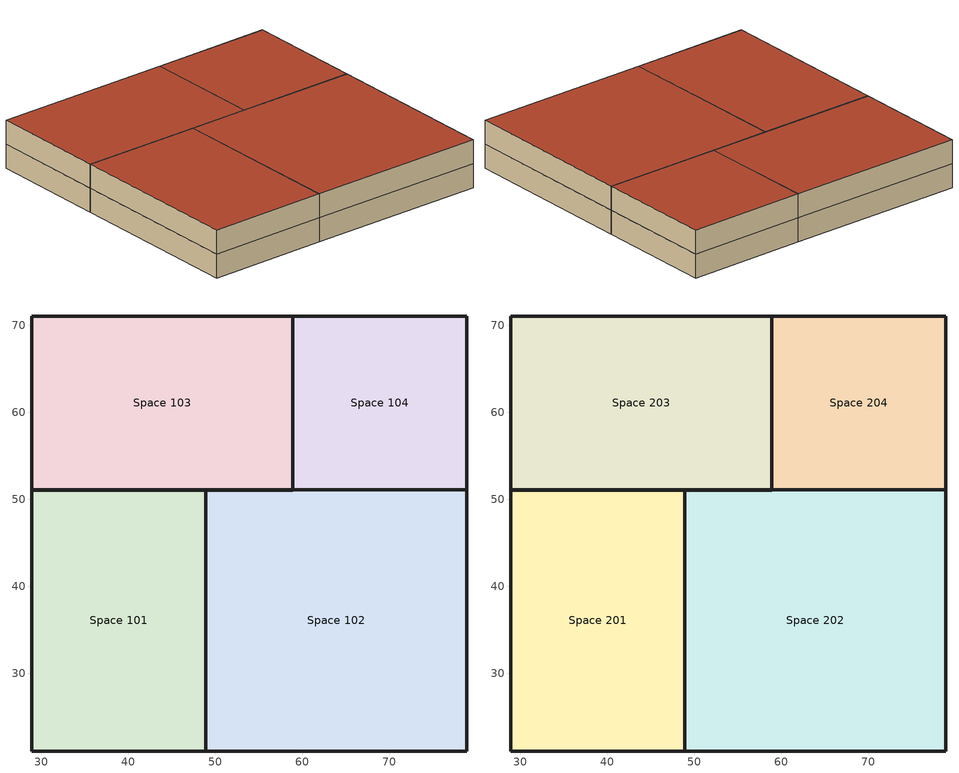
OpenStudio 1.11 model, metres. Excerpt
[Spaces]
Space 101
 floor ground: 48.92,51.07 48.92,21.07 28.92,21.07 28.92,51.07 z0
 wall outside: 28.92,51.07 28.92,21.07 48.92,21.07 48.92,51.07 28.92,51.07 z0:4
 roof outside: 48.92,21.07 48.92,51.07 28.92,51.07 28.92,21.07 z4
Space 102
 floor ground: 78.92,51.07 78.92,21.07 48.92,21.07 48.92,51.07 z0
 wall outside: 48.92,51.07 48.92,21.07 78.92,21.07 78.92,51.07 58.92,51.07 48.92,51.07 z0:4
 roof outside: 78.92,21.07 78.92,51.07 48.92,51.07 48.92,21.07 z4
Space 103
 floor ground: 58.92,71.07 58.92,51.07 28.92,51.07 28.92,71.07 z0
 wall outside: 58.92,71.07 28.92,71.07 28.92,51.07 48.92,51.07 58.92,51.07 58.92,56.07 58.92,71.07 z0:4
 roof outside: 58.92,51.07 58.92,71.07 28.92,71.07 28.92,51.07 z4
Space 104
 floor ground: 78.92,71.07 78.92,51.07 58.92,51.07 58.92,71.07 z0
 wall outside: 58.92,51.07 78.92,51.07 78.92,71.07 58.92,71.07 58.92,56.07 58.92,51.07 z0:4
 roof outside: 78.92,51.07 78.92,71.07 58.92,71.07 58.92,51.07 z4
Space 201
 floor ground: 48.92,51.07 48.92,21.07 28.92,21.07 28.92,51.07 z4
 wall outside: 28.92,51.07 28.92,21.07 48.92,21.07 48.92,51.07 28.92,51.07 z4:8
 roof outside: 48.92,21.07 48.92,51.07 28.92,51.07 28.92,21.07 z8
Space 202
 floor ground: 78.92,51.07 78.92,21.07 48.92,21.07 48.92,51.07 z4
 wall outside: 48.92,51.07 48.92,21.07 78.92,21.07 78.92,51.07 58.92,51.07 48.92,51.07 z4:8
 roof outside: 78.92,21.07 78.92,51.07 48.92,51.07 48.92,21.07 z8
Space 203
 floor ground: 58.92,71.07 58.92,51.07 28.92,51.07 28.92,71.07 z4
 wall outside: 58.92,71.07 28.92,71.07 28.92,51.07 48.92,51.07 58.92,51.07 58.92,56.07 58.92,71.07 z4:8
 roof outside: 58.92,51.07 58.92,71.07 28.92,71.07 28.92,51.07 z8
Space 204
 floor ground: 78.92,71.07 78.92,51.07 58.92,51.07 58.92,71.07 z4
 wall outside: 58.92,51.07 78.92,51.07 78.92,71.07 58.92,71.07 58.92,56.07 58.92,51.07 z4:8
 roof outside: 78.92,51.07 78.92,71.07 58.92,71.07 58.92,51.07 z8
[Building]
Building 1: Space Type=189.1-2009 - Office - OpenOffice - CZ4-8; Default Construction Set=189.1-2009 - CZ5 - Office
[Site]
Rio De Janeiroo-GaleãoJobim I: Latitude {deg}=-22.83; Longitude {deg}=-43.25; Time Zone {hr}=-3; Elevation {m}=5
[ClimateZones]
Climate Zone Institution Name 1=ASHRAE; Climate Zone Document Name 1=ANSI/ASHRAE Standard 169; Climate Zone Document Year 1=2006; Climate Zone Institution Name 2=CEC; Climate Zone Document Name 2=California Climate Zone Descriptions; Climate Zone Document Year 2=1995
[SizingPeriod:DesignDay] Barometric Pressure {Pa}=101265; Sky Clearness=0; Rain Indicator=0; Snow Indicator=0; Day of Month=21; Daylight Saving Time Indicator=0; Dry-Bulb Temperature Range Modifier Type=DefaultMultipliers
Name | Maximum Dry-Bulb Temperature {C} | Daily Dry-Bulb Temperature Range {deltaC} | Humidity Indicating Conditions at Maximum Dry-Bulb | Wind Speed {m/s} | Wind Direction {deg} | Month | Day Type | Humidity Indicating Type | Solar Model Indicator | ASHRAE Taub | ASHRAE Taud
Rio De Janeiroo-GaleãoJobim Ann Clg .4% Condns Enth=>MDB | 32.9 | 9.1 | 89600 | 3.8 | 150 | 2 | SummerDesignDay | Enthalpy | ASHRAETau | 0.419 | 2.584
Rio De Janeiroo-GaleãoJobim Ann Clg .4% Condns DP=>MDB | 30.1 | 9.1 | 27.1 | 3.8 | 150 | 2 | SummerDesignDay | Dewpoint | ASHRAETau | 0.419 | 2.584
Rio De Janeiroo-GaleãoJobim Ann Hum_n 99.6% Condns DP=>MCDB | 23.2 | 0 | 10 | 1.2 | 350 | 7 | WinterDesignDay | Dewpoint | ASHRAEClearSky
Rio De Janeiroo-GaleãoJobim Ann Htg Wind 99.6% Condns WS=>MCDB | 23.8 | 0 | 23.8 | 8.5 | 350 | 7 | WinterDesignDay | Wetbulb | ASHRAEClearSky
[DefaultConstructionSet] Interior Partition Construction=Interior Partition
Name | Default Exterior Surface Constructions | Default Interior Surface Constructions | Default Ground Contact Surface Constructions | Default Exterior SubSurface Constructions | Default Interior SubSurface Constructions
189.1-2009 - CZ1 - Office | Default Surface Constructions 1 | Default Surface Constructions 2 | Default Surface Constructions 3 | Default Sub Surface Constructions 1 | Default Sub Surface Constructions 2
189.1-2009 - CZ5 - Office | Default Surface Constructions 13 | Default Surface Constructions 14 | Default Surface Constructions 15 | Default Sub Surface Constructions 9 | Default Sub Surface Constructions 10
[DefaultSurfaceConstructions]
Name | Floor Construction | Wall Construction | Roof Ceiling Construction
Default Surface Constructions 1 | ExtSlabCarpet 4in ClimateZone 1-8 | ASHRAE 189.1-2009 ExtWall Mass ClimateZone 1 | ASHRAE 189.1-2009 ExtRoof IEAD ClimateZone 1
Default Surface Constructions 2; Default Surface Constructions 14 | Interior Floor | Interior Wall | Interior Ceiling
Default Surface Constructions 3; Default Surface Constructions 15 | ExtSlabCarpet 4in ClimateZone 1-8 | ExtSlabCarpet 4in ClimateZone 1-8 | ExtSlabCarpet 4in ClimateZone 1-8
Default Surface Constructions 13 | ExtSlabCarpet 4in ClimateZone 1-8 | ASHRAE 189.1-2009 ExtWall Mass ClimateZone 5 | ASHRAE 189.1-2009 ExtRoof IEAD ClimateZone 2-5
[Construction]
ExtSlabCarpet 4in ClimateZone 1-8: MAT-CC05 4 HW CONCRETE, CP02 CARPET PAD
ASHRAE 189.1-2009 ExtWall Mass ClimateZone 1: 1IN Stucco, 8IN Concrete HW, Wall Insulation [31], 1/2IN Gypsum
ASHRAE 189.1-2009 ExtRoof IEAD ClimateZone 1: Roof Membrane, Roof Insulation [18], Metal Decking
Interior Floor: F16 Acoustic tile, F05 Ceiling air space resistance, M11 100mm lightweight concrete
Interior Wall: G01a 19mm gypsum board, F04 Wall air space resistance, G01a 19mm gypsum board
Interior Ceiling: M11 100mm lightweight concrete, F05 Ceiling air space resistance, F16 Acoustic tile
ASHRAE 189.1-2009 ExtWindow ClimateZone 1: Theoretical Glass [167]
Exterior Door: F08 Metal surface, I01 25mm insulation board
Interior Window: Clear 3mm
Interior Door; Interior Partition: G05 25mm wood
ASHRAE 189.1-2009 ExtRoof IEAD ClimateZone 2-5: Roof Membrane, Roof Insulation [21], Metal Decking
ASHRAE 189.1-2009 ExtWindow ClimateZone 4-5: Theoretical Glass [207]
ASHRAE 189.1-2009 ExtWall Mass ClimateZone 5: 1IN Stucco, 8IN Concrete HW, Wall Insulation [40], 1/2IN Gypsum
[Material] Thermal Absorptance=0.9
Name | Roughness | Thickness {m} | Conductivity {W/m-K} | Density {kg/m3} | Specific Heat {J/kg-K} | Solar Absorptance | Visible Absorptance
MAT-CC05 4 HW CONCRETE | Rough | 0.1016 | 1.311 | 2240 | 836.8 | 0.85 | 0.85
1IN Stucco | Smooth | 0.0253 | 0.6918 | 1858 | 837 | 0.92 | 0.92
8IN Concrete HW | MediumRough | 0.2033 | 1.7296 | 2243 | 837 | 0.65 | 0.65
Wall Insulation [31] | MediumRough | 0.0337 | 0.0432 | 91 | 837 | 0.5 | 0.5
1/2IN Gypsum | Smooth | 0.0127 | 0.16 | 784.9 | 830 | 0.4 | 0.4
Roof Membrane | VeryRough | 0.0095 | 0.16 | 1121.29 | 1460 | 0.7 | 0.7
Roof Insulation [18] | MediumRough | 0.1693 | 0.049 | 265 | 836.8 | 0.7 | 0.7
Metal Decking | MediumSmooth | 0.0015 | 45.006 | 7680 | 418.4 | 0.6 | 0.6
F16 Acoustic tile | MediumSmooth | 0.0191 | 0.06 | 368 | 590 | 0.3 | 0.3
M11 100mm lightweight concrete | MediumRough | 0.1016 | 0.53 | 1280 | 840 | 0.5 | 0.5
G01a 19mm gypsum board | MediumSmooth | 0.019 | 0.16 | 800 | 1090 | 0.4 | 0.4
F08 Metal surface | Smooth | 0.0008 | 45.28 | 7824 | 500 | 0.7 | 0.7
I01 25mm insulation board | MediumRough | 0.0254 | 0.03 | 43 | 1210 | 0.6 | 0.6
G05 25mm wood | MediumSmooth | 0.0254 | 0.15 | 608 | 1630 | 0.5 | 0.5
Roof Insulation [21] | MediumRough | 0.2105 | 0.049 | 265 | 836.8 | 0.7 | 0.7
Wall Insulation [40] | MediumRough | 0.0794 | 0.0432 | 91 | 837 | 0.5 | 0.5
[Material:NoMass]
CP02 CARPET PAD: Roughness=Smooth; Thermal Resistance {m2-K/W}=0.1; Thermal Absorptance=0.9; Solar Absorptance=0.8; Visible Absorptance=0.8
[Material:AirGap]
Name | Thermal Resistance {m2-K/W}
F05 Ceiling air space resistance | 0.18
F04 Wall air space resistance | 0.15
[DefaultSubSurfaceConstructions]
Name | Fixed Window Construction | Operable Window Construction | Door Construction | Tubular Daylight Dome Construction | Tubular Daylight Diffuser Construction
Default Sub Surface Constructions 1 | ASHRAE 189.1-2009 ExtWindow ClimateZone 1 | ASHRAE 189.1-2009 ExtWindow ClimateZone 1 | Exterior Door | Interior Window | Interior Window
Default Sub Surface Constructions 2; Default Sub Surface Constructions 10 | Interior Window | Interior Window | Interior Door
Default Sub Surface Constructions 9 | ASHRAE 189.1-2009 ExtWindow ClimateZone 4-5 | ASHRAE 189.1-2009 ExtWindow ClimateZone 4-5 | Exterior Door | Interior Window | Interior Window
[WindowMaterial:Glazing] Optical Data Type=SpectralAverage; Thickness {m}=0.003; Back Side Solar Reflectance at Normal Incidence=0; Back Side Visible Reflectance at Normal Incidence=0; Infrared Transmittance at Normal Incidence=0; Dirt Correction Factor for Solar and Visible Transmittance=1; Solar Diffusing=No
Name | Solar Transmittance at Normal Incidence | Front Side Solar Reflectance at Normal Incidence | Visible Transmittance at Normal Incidence | Front Side Visible Reflectance at Normal Incidence | Front Side Infrared Hemispherical Emissivity | Back Side Infrared Hemispherical Emissivity | Conductivity {W/m-K}
Theoretical Glass [167] | 0.2374 | 0.7126 | 0.2512 | 0.6988 | 0.985 | 0.985 | 2.1073
Clear 3mm | 0.837 | 0.075 | 0.898 | 0.081 | 0.84 | 0.84 | 0.9
Theoretical Glass [207] | 0.3311 | 0.6189 | 0.44 | 0.51 | 0.9 | 0.9 | 0.0133
[SpaceType] Standards Building Type=Office
Name | Default Schedule Set | Design Specification Outdoor Air Object | Standards Space Type
189.1-2009 - Office - BreakRoom - CZ1-3 | 189.1-2009 - Office - BreakRoom - CZ1-3 Schedule Set | 189.1-2009 - Office - BreakRoom - CZ1-3 Ventilation | BreakRoom
189.1-2009 - Office - OpenOffice - CZ1-3 | 189.1-2009 - Office - OpenOffice - CZ1-3 Schedule Set | 189.1-2009 - Office - OpenOffice - CZ1-3 Ventilation | OpenOffice
189.1-2009 - Office - OpenOffice - CZ4-8 | 189.1-2009 - Office - OpenOffice - CZ4-8 Schedule Set | 189.1-2009 - Office - OpenOffice - CZ4-8 Ventilation | OpenOffice
[DefaultScheduleSet] People Activity Level Schedule=Office Activity; Lighting Schedule=Office Bldg Light; Electric Equipment Schedule=Office Bldg Equip; Infiltration Schedule=Office Infil Quarter On
Name | Number of People Schedule
189.1-2009 - Office - BreakRoom - CZ1-3 Schedule Set | Office Misc Occ
189.1-2009 - Office - OpenOffice - CZ1-3 Schedule Set; 189.1-2009 - Office - OpenOffice - CZ4-8 Schedule Set | Office Work Occ
[Lights:Definition] Design Level Calculation Method=Watts/Area
Name | Watts per Space Floor Area {W/m2}
189.1-2009 - Office - BreakRoom - CZ1-3 Lights Definition | 11.625
189.1-2009 - Office - OpenOffice - CZ1-3 Lights Definition; 189.1-2009 - Office - OpenOffice - CZ4-8 Lights Definition | 10.6563
[Lights]
Name | Lights Definition | Space or SpaceType
189.1-2009 - Office - BreakRoom - CZ1-3 Lights | 189.1-2009 - Office - BreakRoom - CZ1-3 Lights Definition | 189.1-2009 - Office - BreakRoom - CZ1-3
189.1-2009 - Office - OpenOffice - CZ1-3 Lights | 189.1-2009 - Office - OpenOffice - CZ1-3 Lights Definition | 189.1-2009 - Office - OpenOffice - CZ1-3
189.1-2009 - Office - OpenOffice - CZ4-8 Lights | 189.1-2009 - Office - OpenOffice - CZ4-8 Lights Definition | 189.1-2009 - Office - OpenOffice - CZ4-8
[DesignSpecification:OutdoorAir] Outdoor Air Method=Sum
Name | Outdoor Air Flow per Person {m3/s-person}
189.1-2009 - Office - BreakRoom - CZ1-3 Ventilation | 0.00707921
189.1-2009 - Office - OpenOffice - CZ1-3 Ventilation; 189.1-2009 - Office - OpenOffice - CZ4-8 Ventilation | 0.00943895
[People:Definition] Number of People Calculation Method=People/Area; Fraction Radiant=0.3
Name | People per Space Floor Area {person/m2}
189.1-2009 - Office - BreakRoom - CZ1-3 People Definition | 0.538196
189.1-2009 - Office - OpenOffice - CZ1-3 People Definition; 189.1-2009 - Office - OpenOffice - CZ4-8 People Definition | 0.0565105
[People]
Name | People Definition | Space or SpaceType
189.1-2009 - Office - BreakRoom - CZ1-3 People | 189.1-2009 - Office - BreakRoom - CZ1-3 People Definition | 189.1-2009 - Office - BreakRoom - CZ1-3
189.1-2009 - Office - OpenOffice - CZ1-3 People | 189.1-2009 - Office - OpenOffice - CZ1-3 People Definition | 189.1-2009 - Office - OpenOffice - CZ1-3
189.1-2009 - Office - OpenOffice - CZ4-8 People | 189.1-2009 - Office - OpenOffice - CZ4-8 People Definition | 189.1-2009 - Office - OpenOffice - CZ4-8
[SpaceInfiltration:DesignFlowRate] Design Flow Rate Calculation Method=Flow/ExteriorArea
Name | Space or SpaceType | Flow per Exterior Surface Area {m3/s-m2}
189.1-2009 - Office - BreakRoom - CZ1-3 Infiltration | 189.1-2009 - Office - BreakRoom - CZ1-3 | 0.00030226
189.1-2009 - Office - OpenOffice - CZ1-3 Infiltration | 189.1-2009 - Office - OpenOffice - CZ1-3 | 0.00030226
189.1-2009 - Office - OpenOffice - CZ4-8 Infiltration | 189.1-2009 - Office - OpenOffice - CZ4-8 | 0.000226568
[ElectricEquipment:Definition] Design Level Calculation Method=Watts/Area
Name | Watts per Space Floor Area {W/m2}
189.1-2009 - Office - BreakRoom - CZ1-3 Electric Equipment Definition | 48.007
189.1-2009 - Office - OpenOffice - CZ1-3 Electric Equipment Definition; 189.1-2009 - Office - OpenOffice - CZ4-8 Electric Equipment Definition | 7.64238
[ElectricEquipment]
Name | Electric Equipment Definition | Space or SpaceType
189.1-2009 - Office - BreakRoom - CZ1-3 Electric Equipment | 189.1-2009 - Office - BreakRoom - CZ1-3 Electric Equipment Definition | 189.1-2009 - Office - BreakRoom - CZ1-3
189.1-2009 - Office - OpenOffice - CZ1-3 Electric Equipment | 189.1-2009 - Office - OpenOffice - CZ1-3 Electric Equipment Definition | 189.1-2009 - Office - OpenOffice - CZ1-3
189.1-2009 - Office - OpenOffice - CZ4-8 Electric Equipment | 189.1-2009 - Office - OpenOffice - CZ4-8 Electric Equipment Definition | 189.1-2009 - Office - OpenOffice - CZ4-8
[ThermostatSetpoint:DualSetpoint] Heating Setpoint Temperature Schedule=Medium Office HtgSetp; Cooling Setpoint Temperature Schedule=Medium Office ClgSetp
Thermal Zone 1 Thermostat; Thermal Zone 2 Thermostat; Thermal Zone 3 Thermostat; Thermal Zone 4 Thermostat; Thermal Zone 5 Thermostat; Thermal Zone 6 Thermostat; Thermal Zone 7 Thermostat; Thermal Zone 8 Thermostat
[BuildingStory] Nominal Floor to Floor Height {m}=4
Name | Nominal Z Coordinate {m}
Building Story 1 | 0
Building Story 2 | 4
[Space] Default Construction Set=189.1-2009 - CZ1 - Office
Name | Space Type | Building Story | Thermal Zone
Space 101 | 189.1-2009 - Office - OpenOffice - CZ1-3 | Building Story 1 | Thermal Zone 1
Space 102 | 189.1-2009 - Office - OpenOffice - CZ1-3 | Building Story 1 | Thermal Zone 2
Space 103 | 189.1-2009 - Office - OpenOffice - CZ1-3 | Building Story 1 | Thermal Zone 3
Space 104 | 189.1-2009 - Office - BreakRoom - CZ1-3 | Building Story 1 | Thermal Zone 4
Space 201 | 189.1-2009 - Office - OpenOffice - CZ1-3 | Building Story 2 | Thermal Zone 5
Space 202 | 189.1-2009 - Office - OpenOffice - CZ1-3 | Building Story 2 | Thermal Zone 6
Space 203 | 189.1-2009 - Office - OpenOffice - CZ1-3 | Building Story 2 | Thermal Zone 7
Space 204 | 189.1-2009 - Office - BreakRoom - CZ1-3 | Building Story 2 | Thermal Zone 8
[ThermalZone] Use Ideal Air Loads=Yes
Name | Thermostat
Thermal Zone 1 | Thermal Zone 1 Thermostat
Thermal Zone 2 | Thermal Zone 2 Thermostat
Thermal Zone 3 | Thermal Zone 3 Thermostat
Thermal Zone 4 | Thermal Zone 4 Thermostat
Thermal Zone 5 | Thermal Zone 5 Thermostat
Thermal Zone 6 | Thermal Zone 6 Thermostat
Thermal Zone 7 | Thermal Zone 7 Thermostat
Thermal Zone 8 | Thermal Zone 8 Thermostat
[Sizing:Zone] Zone Cooling Design Supply Air Temperature Input Method=SupplyAirTemperature; Zone Cooling Design Supply Air Temperature {C}=14; Zone Cooling Design Supply Air Temperature Difference {deltaC}=11.11; Zone Heating Design Supply Air Temperature Input Method=SupplyAirTemperature; Zone Heating Design Supply Air Temperature {C}=40; Zone Heating Design Supply Air Temperature Difference {deltaC}=11.11; Zone Cooling Design Supply Air Humidity Ratio {kg-H2O/kg-air}=0.0085; Zone Heating Design Supply Air Humidity Ratio {kg-H2O/kg-air}=0.008; Cooling Design Air Flow Method=DesignDay; Heating Design Air Flow Method=DesignDay; Account for Dedicated Outdoor Air System=No; Dedicated Outdoor Air System Control Strategy=NeutralSupplyAir; Dedicated Outdoor Air Low Setpoint Temperature for Design {C}=autosize; Dedicated Outdoor Air High Setpoint Temperature for Design {C}=autosize
Thermal Zone 1; Thermal Zone 2; Thermal Zone 3; Thermal Zone 4; Thermal Zone 5; Thermal Zone 6; Thermal Zone 7; Thermal Zone 8
[Schedule:Ruleset]
Name | Default Day Schedule | Summer Design Day Schedule | Winter Design Day Schedule
Office Bldg Light | Office Bldg Light Default Schedule | Office Bldg Light Summer Design Day | Office Bldg Light Winter Design Day
Office Misc Occ | Office Bldg Occ Default Schedule 1 | Office Bldg Occ Summer Design Day 1 | Office Bldg Occ Winter Design Day 1
Office Activity | Office Activity Default Schedule | Office Activity Summer Design Day | Office Activity Winter Design Day
Office Infil Quarter On | Office Infil Quarter On Default Schedule | Office Infil Quarter On Summer Design Day | Office Infil Quarter On Winter Design Day
Office Bldg Equip | Office Bldg Equip Default Schedule | Office Bldg Equip Summer Design Day | Office Bldg Equip Winter Design Day
Medium Office HtgSetp | Medium Office HtgSetp Default Schedule | Medium Office HtgSetp Summer Design Day | Medium Office HtgSetp Winter Design Day
Medium Office ClgSetp | Medium Office ClgSetp Default Schedule | Medium Office ClgSetp Summer Design Day | Medium Office ClgSetp Winter Design Day
Office Work Occ | Office Bldg Occ Default Schedule | Office Bldg Occ Summer Design Day | Office Bldg Occ Winter Design Day
[Schedule:Day]
Office Bldg Light Default Schedule: 5, 0, 0.05, 7, 0, 0.1, 8, 0, 0.3, 17, 0, 0.9, 18, 0, 0.7, 20, 0, 0.5, 22, 0, 0.3, 23, 0, 0.1, 24, 0, 0.05
Office Bldg Light Summer Design Day; Office Infil Quarter On Rule 1 Day Schedule; Office Bldg Equip Summer Design Day: 24, 0, 1
Office Bldg Light Winter Design Day; Office Bldg Occ Winter Design Day 1; Office Bldg Occ Rule 1 Day Schedule 1; Office Bldg Equip Winter Design Day; Office Bldg Occ Winter Design Day; Office Bldg Occ Rule 1 Day Schedule: 24, 0, 0
Office Bldg Light Rule 1 Day Schedule: 24, 0, 0.05
Office Bldg Light Rule 2 Day Schedule: 6, 0, 0.05, 8, 0, 0.1, 14, 0, 0.5, 17, 0, 0.15, 24, 0, 0.05
Office Bldg Occ Default Schedule 1: 6, 0, 0, 7, 0, 0.1, 8, 0, 0.2, 20, 0, 0.4, 22, 0, 0.1, 24, 0, 0.05
Office Bldg Occ Summer Design Day 1; Office Bldg Occ Summer Design Day: 6, 0, 0, 22, 0, 1, 24, 0, 0.05
Office Bldg Occ Rule 2 Day Schedule 1: 6, 0, 0, 8, 0, 0.1, 14, 0, 0.25, 17, 0, 0.1, 24, 0, 0
Office Activity Default Schedule; Office Activity Summer Design Day; Office Activity Winter Design Day: 24, 0, 132
Office Infil Quarter On Default Schedule; Office Infil Quarter On Summer Design Day: 6, 0, 1, 22, 0, 0.25, 24, 0, 1
Office Infil Quarter On Winter Design Day; Office Infil Quarter On Rule 2 Day Schedule: 6, 0, 1, 18, 0, 0.25, 24, 0, 1
Office Bldg Equip Default Schedule: 8, 0, 0.4, 12, 0, 0.9, 13, 0, 0.8, 17, 0, 0.9, 18, 0, 0.8, 20, 0, 0.6, 22, 0, 0.5, 24, 0, 0.4
Office Bldg Equip Rule 1 Day Schedule: 24, 0, 0.3
Office Bldg Equip Rule 2 Day Schedule: 6, 0, 0.3, 8, 0, 0.4, 14, 0, 0.5, 17, 0, 0.35, 24, 0, 0.3
Medium Office HtgSetp Default Schedule: 6, 0, 15.6, 22, 0, 21, 24, 0, 15.6
Medium Office HtgSetp Summer Design Day; Medium Office HtgSetp Rule 1 Day Schedule: 24, 0, 15.6
Medium Office HtgSetp Winter Design Day: 24, 0, 21
Medium Office HtgSetp Rule 2 Day Schedule: 6, 0, 15.6, 18, 0, 21, 24, 0, 15.6
Medium Office ClgSetp Default Schedule; Medium Office ClgSetp Summer Design Day: 6, 0, 26.7, 22, 0, 24, 24, 0, 26.7
Medium Office ClgSetp Winter Design Day; Medium Office ClgSetp Rule 1 Day Schedule: 24, 0, 26.7
Medium Office ClgSetp Rule 2 Day Schedule: 6, 0, 26.7, 18, 0, 24, 24, 0, 26.7
Office Bldg Occ Default Schedule: 6, 0, 0, 7, 0, 0.1, 8, 0, 0.2, 12, 0, 0.85, 13, 0, 0.5, 17, 0, 0.85, 18, 0, 0.7, 20, 0, 0.4, 22, 0, 0.1, 24, 0, 0.05
Office Bldg Occ Rule 2 Day Schedule: 6, 0, 0, 8, 0, 0.1, 14, 0, 0.4, 17, 0, 0.1, 24, 0, 0
[Schedule:Rule] Apply Monday=No; Apply Tuesday=No; Apply Wednesday=No; Apply Thursday=No; Apply Friday=No; Date Specification Type=DateRange; Start Month=1; Start Day=1; End Month=12; End Day=31
Name | Schedule Ruleset | Rule Order | Day Schedule | Apply Sunday | Apply Saturday
Office Bldg Light Rule 1 | Office Bldg Light | 0 | Office Bldg Light Rule 1 Day Schedule | Yes | No
Office Bldg Light Rule 2 | Office Bldg Light | 1 | Office Bldg Light Rule 2 Day Schedule | No | Yes
Office Misc Occ Rule 1 | Office Misc Occ | 0 | Office Bldg Occ Rule 1 Day Schedule 1 | Yes | No
Office Misc Occ Rule 2 | Office Misc Occ | 1 | Office Bldg Occ Rule 2 Day Schedule 1 | No | Yes
Office Infil Quarter On Rule 1 | Office Infil Quarter On | 0 | Office Infil Quarter On Rule 1 Day Schedule | Yes | No
Office Infil Quarter On Rule 2 | Office Infil Quarter On | 1 | Office Infil Quarter On Rule 2 Day Schedule | No | Yes
Office Bldg Equip Rule 1 | Office Bldg Equip | 0 | Office Bldg Equip Rule 1 Day Schedule | Yes | No
Office Bldg Equip Rule 2 | Office Bldg Equip | 1 | Office Bldg Equip Rule 2 Day Schedule | No | Yes
Medium Office HtgSetp Rule 1 | Medium Office HtgSetp | 0 | Medium Office HtgSetp Rule 1 Day Schedule | Yes | No
Medium Office HtgSetp Rule 2 | Medium Office HtgSetp | 1 | Medium Office HtgSetp Rule 2 Day Schedule | No | Yes
Medium Office ClgSetp Rule 1 | Medium Office ClgSetp | 0 | Medium Office ClgSetp Rule 1 Day Schedule | Yes | No
Medium Office ClgSetp Rule 2 | Medium Office ClgSetp | 1 | Medium Office ClgSetp Rule 2 Day Schedule | No | Yes
Office Work Occ Rule 1 | Office Work Occ | 0 | Office Bldg Occ Rule 1 Day Schedule | Yes | No
Office Work Occ Rule 2 | Office Work Occ | 1 | Office Bldg Occ Rule 2 Day Schedule | No | Yes
